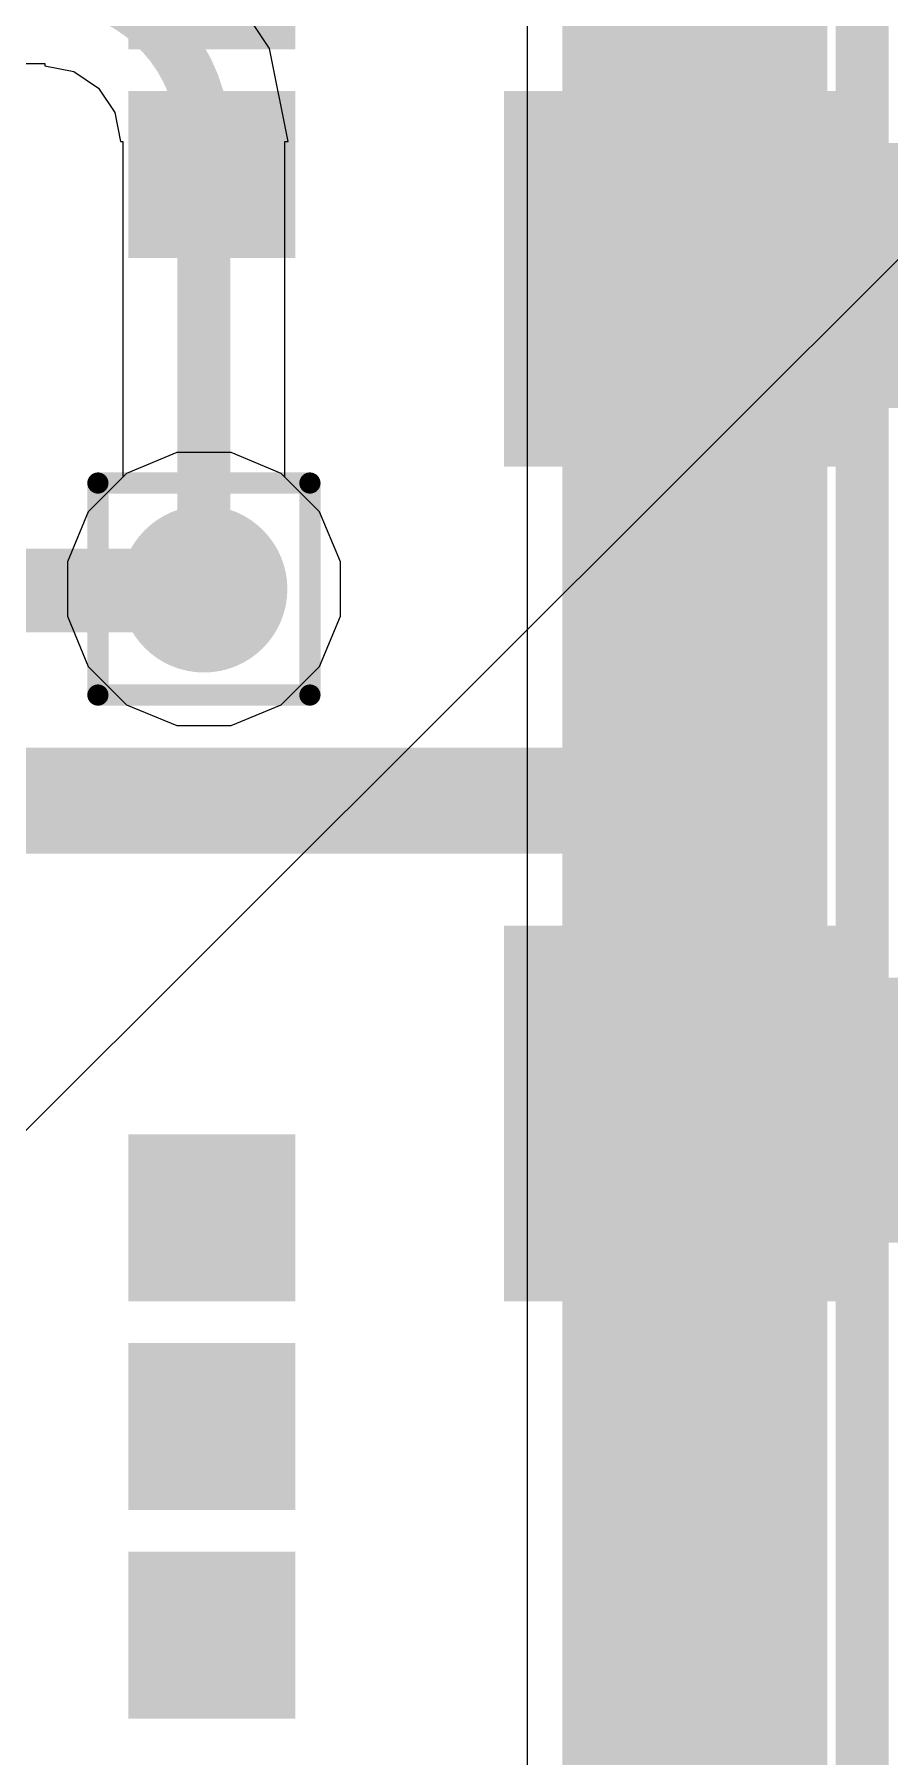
# Model space of a CAD drawing. Header units: inches. Extents: x -12 to 5355, y -7 to 5366.
# Drawn here: x 18.669 to 20.718, y 36.389 to 40.516 of the extents above; entities that cross this region are included whole.
import ezdxf

# ---------------------------------------------------------------- set-up
doc = ezdxf.new("R2010")
doc.units = ezdxf.units.IN
for name, color, linetype in [('BOTTOM LAYER', 5, 'Continuous'), ('Bottom Solder', 6, 'Continuous'), ('Drill Drawing', 1, 'Continuous'), ('GROUND1', 16, 'Continuous'), ('GROUND2', 156, 'Continuous'), ('POWER', 76, 'Continuous'), ('SIGNAL', 90, 'Continuous'), ('TOP LAYER', 1, 'Continuous'), ('Top Paste', 8, 'Continuous'), ('Top Solder', 216, 'Continuous'), ('Via Holes', 16, 'Continuous')]:
    doc.layers.add(name, color=color, linetype=linetype)

# ---------------------------------------------------------------- blocks, each defined once
blk = doc.blocks.new('14_VSON__4_3__B_16')
at = {"layer": 'Bottom Solder'}
blk.add_line((-0.3883, -2.2583), (-5340.3593, -5334.8835), dxfattribs=at)
blk = doc.blocks.new('LGA50P1600X1050X104_161N_85')
at = {"layer": 'TOP LAYER'}
for points in [[(-5.4, 4.2), (-5.4, 4.5), (-5.1, 4.5), (-5.1, 4.2)], [(-4.9, 4.2), (-4.9, 4.5), (-4.6, 4.5), (-4.6, 4.2)], [(-4.4, 4.2), (-4.4, 4.5), (-4.1, 4.5), (-4.1, 4.2)], [(-1.9, 4.2), (-1.9, 4.5), (-1.6, 4.5), (-1.6, 4.2)], [(-4.4, 2.8), (-4.4, 3.6), (-3.6, 3.6), (-3.6, 2.8)], [(-2.4, 2.8), (-2.4, 3.6), (-1.6, 3.6), (-1.6, 2.8)]]:
    blk.add_hatch(color=1, dxfattribs=at).paths.add_polyline_path(points)
at = {"layer": 'Top Paste'}
for points in [[(-5.4, 4.2), (-5.4, 4.5), (-5.1, 4.5), (-5.1, 4.2)], [(-4.9, 4.2), (-4.9, 4.5), (-4.6, 4.5), (-4.6, 4.2)], [(-4.4, 4.2), (-4.4, 4.5), (-4.1, 4.5), (-4.1, 4.2)], [(-1.9, 4.2), (-1.9, 4.5), (-1.6, 4.5), (-1.6, 4.2)], [(-4.4, 2.8), (-4.4, 3.6), (-3.6, 3.6), (-3.6, 2.8)], [(-2.4, 2.8), (-2.4, 3.6), (-1.6, 3.6), (-1.6, 2.8)]]:
    blk.add_hatch(color=8, dxfattribs=at).paths.add_polyline_path(points)
at = {"layer": 'Top Solder'}
for points in [[(-5.45, 4.15), (-5.45, 4.55), (-5.05, 4.55), (-5.05, 4.15)], [(-4.95, 4.15), (-4.95, 4.55), (-4.55, 4.55), (-4.55, 4.15)], [(-4.45, 4.15), (-4.45, 4.55), (-4.05, 4.55), (-4.05, 4.15)], [(-1.95, 4.15), (-1.95, 4.55), (-1.55, 4.55), (-1.55, 4.15)], [(-1.45, 4.15), (-1.45, 4.55), (-1.05, 4.55), (-1.05, 4.15)], [(-4.45, 2.75), (-4.45, 3.65), (-3.55, 3.65), (-3.55, 2.75)], [(-2.45, 2.75), (-2.45, 3.65), (-1.55, 3.65), (-1.55, 2.75)]]:
    blk.add_hatch(color=216, dxfattribs=at).paths.add_polyline_path(points)

msp = doc.modelspace()

# ---------------------------------------------------------------- hatches: boundary and pattern name
at = {"layer": 'BOTTOM LAYER'}
h = msp.add_hatch(color=5, dxfattribs=at)
edge = h.paths.add_edge_path()
edge.add_arc((19.0754, 39.1866), 0.2, 0, 360)
at = {"layer": 'GROUND1'}
h = msp.add_hatch(color=16, dxfattribs=at)
edge = h.paths.add_edge_path()
edge.add_arc((19.0754, 39.1866), 0.2, 0, 360)
at = {"layer": 'GROUND2'}
h = msp.add_hatch(color=156, dxfattribs=at)
edge = h.paths.add_edge_path()
edge.add_arc((19.0754, 39.1866), 0.2, 0, 360)
at = {"layer": 'POWER'}
h = msp.add_hatch(color=76, dxfattribs=at)
edge = h.paths.add_edge_path()
edge.add_arc((19.0754, 39.1866), 0.2, 0, 360)
at = {"layer": 'SIGNAL'}
h = msp.add_hatch(color=90, dxfattribs=at)
edge = h.paths.add_edge_path()
edge.add_arc((19.0754, 39.1866), 0.2, 0, 360)
at = {"layer": 'TOP LAYER'}
h = msp.add_hatch(color=1, dxfattribs=at)
edge = h.paths.add_edge_path()
edge.add_arc((19.0754, 39.1866), 0.2, 0, 360)
at = {"layer": 'Via Holes'}
h = msp.add_hatch(color=7, dxfattribs=at)
edge = h.paths.add_edge_path()
edge.add_arc((19.0754, 39.1866), 0.1, 0, 360)

# ---------------------------------------------------------------- linework, layer by layer
at = {"layer": 'BOTTOM LAYER'}
for p, q in [((19.0104, 39.5136), (18.8902, 39.4638)), ((19.1404, 39.5136), (19.0104, 39.5136)), ((19.2606, 39.4638), (19.1404, 39.5136)), ((18.8902, 39.4638), (18.7982, 39.3719)), ((19.3526, 39.3719), (19.2606, 39.4638)), ((18.7982, 39.3719), (18.7484, 39.2517)), ((19.4024, 39.2517), (19.3526, 39.3719)), ((18.7484, 39.2517), (18.7484, 39.1216)), ((19.4024, 39.1216), (19.4024, 39.2517)), ((18.7484, 39.1216), (18.7982, 39.0014)), ((19.3526, 39.0014), (19.4024, 39.1216)), ((18.7982, 39.0014), (18.8902, 38.9094)), ((19.2606, 38.9094), (19.3526, 39.0014)), ((18.8902, 38.9094), (19.0104, 38.8596)), ((19.1404, 38.8596), (19.2606, 38.9094)), ((19.0104, 38.8596), (19.1404, 38.8596))]:
    msp.add_line(p, q, dxfattribs=at)
at = {"layer": 'Drill Drawing'}
for points in [[(18.8214, 39.4406, 0.0508, 0.0508, 0), (19.3294, 39.4406, 0.0508, 0.0508, 0)], [(18.8214, 38.9326, 0.0508, 0.0508, 0), (18.8214, 39.4406, 0.0508, 0.0508, 0)], [(19.3294, 38.9326, 0.0508, 0.0508, 0), (19.3294, 39.4406, 0.0508, 0.0508, 0)], [(18.8214, 38.9326, 0.0508, 0.0508, 0), (19.3294, 38.9326, 0.0508, 0.0508, 0)]]:
    msp.add_lwpolyline(points, format="xyseb", dxfattribs=at)
for points in [[(18.8087, 39.4406, 0.0254, 0.0254, 1), (18.8341, 39.4406, 0.0254, 0.0254, 1)], [(18.8087, 39.4406, 0.0254, 0.0254, 1), (18.8341, 39.4406, 0.0254, 0.0254, 1)], [(19.3167, 39.4406, 0.0254, 0.0254, 1), (19.3421, 39.4406, 0.0254, 0.0254, 1)], [(19.3167, 39.4406, 0.0254, 0.0254, 1), (19.3421, 39.4406, 0.0254, 0.0254, 1)], [(18.8087, 38.9326, 0.0254, 0.0254, 1), (18.8341, 38.9326, 0.0254, 0.0254, 1)], [(18.8087, 38.9326, 0.0254, 0.0254, 1), (18.8341, 38.9326, 0.0254, 0.0254, 1)], [(19.3167, 38.9326, 0.0254, 0.0254, 1), (19.3421, 38.9326, 0.0254, 0.0254, 1)], [(19.3167, 38.9326, 0.0254, 0.0254, 1), (19.3421, 38.9326, 0.0254, 0.0254, 1)]]:
    msp.add_lwpolyline(points, format="xyseb", close=True, dxfattribs=at)
at = {"layer": 'GROUND1'}
for p, q in [((19.0104, 39.5136), (18.8902, 39.4638)), ((19.1404, 39.5136), (19.0104, 39.5136)), ((19.2606, 39.4638), (19.1404, 39.5136)), ((18.8902, 39.4638), (18.7982, 39.3719)), ((19.3526, 39.3719), (19.2606, 39.4638)), ((18.7982, 39.3719), (18.7484, 39.2517)), ((19.4024, 39.2517), (19.3526, 39.3719)), ((18.7484, 39.2517), (18.7484, 39.1216)), ((19.4024, 39.1216), (19.4024, 39.2517)), ((18.7484, 39.1216), (18.7982, 39.0014)), ((19.3526, 39.0014), (19.4024, 39.1216)), ((18.7982, 39.0014), (18.8902, 38.9094)), ((19.2606, 38.9094), (19.3526, 39.0014)), ((18.8902, 38.9094), (19.0104, 38.8596)), ((19.1404, 38.8596), (19.2606, 38.9094)), ((19.0104, 38.8596), (19.1404, 38.8596))]:
    msp.add_line(p, q, dxfattribs=at)
at = {"layer": 'GROUND2'}
for p, q in [((19.0104, 39.5136), (18.8902, 39.4638)), ((19.1404, 39.5136), (19.0104, 39.5136)), ((19.2606, 39.4638), (19.1404, 39.5136)), ((18.8902, 39.4638), (18.7982, 39.3719)), ((19.3526, 39.3719), (19.2606, 39.4638)), ((18.7982, 39.3719), (18.7484, 39.2517)), ((19.4024, 39.2517), (19.3526, 39.3719)), ((18.7484, 39.2517), (18.7484, 39.1216)), ((19.4024, 39.1216), (19.4024, 39.2517)), ((18.7484, 39.1216), (18.7982, 39.0014)), ((19.3526, 39.0014), (19.4024, 39.1216)), ((18.7982, 39.0014), (18.8902, 38.9094)), ((19.2606, 38.9094), (19.3526, 39.0014)), ((18.8902, 38.9094), (19.0104, 38.8596)), ((19.1404, 38.8596), (19.2606, 38.9094)), ((19.0104, 38.8596), (19.1404, 38.8596))]:
    msp.add_line(p, q, dxfattribs=at)
at = {"layer": 'POWER'}
for p, q in [((19.0104, 39.5136), (18.8902, 39.4638)), ((19.1404, 39.5136), (19.0104, 39.5136)), ((19.2606, 39.4638), (19.1404, 39.5136)), ((18.8902, 39.4638), (18.7982, 39.3719)), ((19.3526, 39.3719), (19.2606, 39.4638)), ((18.7982, 39.3719), (18.7484, 39.2517)), ((19.4024, 39.2517), (19.3526, 39.3719)), ((18.7484, 39.2517), (18.7484, 39.1216)), ((19.4024, 39.1216), (19.4024, 39.2517)), ((18.7484, 39.1216), (18.7982, 39.0014)), ((19.3526, 39.0014), (19.4024, 39.1216)), ((18.7982, 39.0014), (18.8902, 38.9094)), ((19.2606, 38.9094), (19.3526, 39.0014)), ((18.8902, 38.9094), (19.0104, 38.8596)), ((19.1404, 38.8596), (19.2606, 38.9094)), ((19.0104, 38.8596), (19.1404, 38.8596))]:
    msp.add_line(p, q, dxfattribs=at)
at = {"layer": 'SIGNAL'}
for p, q in [((19.8503, 40.9049), (19.8503, 30.9853)), ((19.2327, 40.482), (19.1064, 40.671)), ((19.2771, 40.259), (19.2327, 40.482)), ((18.2703, 40.4458), (18.6944, 40.4458)), ((18.6944, 40.4458), (18.6944, 40.4403)), ((18.6944, 40.4403), (18.7638, 40.4265)), ((18.7638, 40.4265), (18.8226, 40.3872)), ((18.8226, 40.3872), (18.8619, 40.3284)), ((18.8619, 40.3284), (18.8757, 40.259)), ((18.8757, 40.259), (18.8812, 40.259)), ((18.8812, 40.259), (18.8812, 39.4548)), ((19.2696, 39.4548), (19.2696, 40.259)), ((19.2696, 40.259), (19.2771, 40.259)), ((18.8812, 39.4548), (18.7982, 39.3719)), ((19.3526, 39.3719), (19.2696, 39.4548)), ((18.7982, 39.3719), (18.7484, 39.2517)), ((19.4024, 39.2517), (19.3526, 39.3719)), ((18.7484, 39.2517), (18.7484, 39.1216)), ((19.4024, 39.1216), (19.4024, 39.2517)), ((18.7484, 39.1216), (18.7982, 39.0014)), ((19.3526, 39.0014), (19.4024, 39.1216)), ((18.7982, 39.0014), (18.8902, 38.9094)), ((19.2606, 38.9094), (19.3526, 39.0014)), ((18.8902, 38.9094), (19.0104, 38.8596)), ((19.1404, 38.8596), (19.2606, 38.9094)), ((19.0104, 38.8596), (19.1404, 38.8596))]:
    msp.add_line(p, q, dxfattribs=at)
for points in [[(20.6528, 24.9881, 0.127, 0.127, 0), (20.6528, 41.9164, 0.127, 0.127, 0)], [(20.3429, 24.6015, 0.127, 0.127, 0), (20.3429, 41.4393, 0.127, 0.127, 0)], [(20.0445, 24.2455, 0.127, 0.127, 0), (20.0445, 40.9049, 0.127, 0.127, 0)], [(18.6944, 40.64, 0.127, 0.127, -0.414214), (19.0754, 40.259, 0.127, 0.127, 0)], [(19.0754, 39.1922, 0.127, 0.127, 0), (19.0754, 40.259, 0.127, 0.127, 0)]]:
    msp.add_lwpolyline(points, format="xyseb", dxfattribs=at)
for points in [[(19.0436, 40.259, 0.0635, 0.0635, 1), (19.1072, 40.259, 0.0635, 0.0635, 1)], [(19.0436, 40.259, 0.0635, 0.0635, 1), (19.1072, 40.259, 0.0635, 0.0635, 1)], [(19.0436, 39.1922, 0.0635, 0.0635, 1), (19.1072, 39.1922, 0.0635, 0.0635, 1)]]:
    msp.add_lwpolyline(points, format="xyseb", close=True, dxfattribs=at)
at = {"layer": 'TOP LAYER'}
for points in [[(20.2518, 39.9376, 0.635, 0.635, 0), (20.2518, 41.7852, 0.635, 0.635, 0)], [(20.2518, 39.9376, 0.635, 0.635, 0), (21.8518, 39.9376, 0.635, 0.635, 0)], [(20.2518, 39.7852, 0.635, 0.635, 0), (20.2518, 39.9376, 0.635, 0.635, 0)], [(20.2518, 38.6588, 0.635, 0.635, 0), (20.2518, 39.7852, 0.635, 0.635, 0)], [(20.2169, 39.7852, 0.508, 0.508, 0), (20.2518, 39.7852, 0.508, 0.508, 0)], [(17.5294, 39.1832, 0.2, 0.2, 0), (19.0754, 39.1832, 0.2, 0.2, 0)], [(20.2518, 37.9376, 0.635, 0.635, 0), (20.2518, 38.6588, 0.635, 0.635, 0)], [(18.3242, 38.6798, 0.254, 0.254, 0), (20.2308, 38.6798, 0.254, 0.254, 0)], [(20.2308, 38.6798, 0.1524, 0.1524, -0.414214), (20.2518, 38.6588, 0.1524, 0.1524, 0)], [(20.2518, 37.9376, 0.635, 0.635, 0), (21.8518, 37.9376, 0.635, 0.635, 0)], [(20.2518, 37.9029, 0.635, 0.635, 0), (20.2518, 37.9376, 0.635, 0.635, 0)], [(20.2518, 37.7852, 0.508, 0.508, 0), (20.2518, 37.9029, 0.508, 0.508, 0)], [(20.2518, 35.9376, 0.635, 0.635, 0), (20.2518, 37.7852, 0.635, 0.635, 0)]]:
    msp.add_lwpolyline(points, format="xyseb", dxfattribs=at)
for points in [[(20.093, 39.9376, 0.3175, 0.3175, 1), (20.4105, 39.9376, 0.3175, 0.3175, 1)], [(20.093, 39.9376, 0.3175, 0.3175, 1), (20.4105, 39.9376, 0.3175, 0.3175, 1)], [(20.093, 39.9376, 0.3175, 0.3175, 1), (20.4105, 39.9376, 0.3175, 0.3175, 1)], [(20.093, 39.7852, 0.3175, 0.3175, 1), (20.4105, 39.7852, 0.3175, 0.3175, 1)], [(20.093, 39.7852, 0.3175, 0.3175, 1), (20.4105, 39.7852, 0.3175, 0.3175, 1)], [(20.0899, 39.7852, 0.254, 0.254, 1), (20.3439, 39.7852, 0.254, 0.254, 1)], [(20.1248, 39.7852, 0.254, 0.254, 1), (20.3788, 39.7852, 0.254, 0.254, 1)], [(19.0254, 39.1832, 0.1, 0.1, 1), (19.1254, 39.1832, 0.1, 0.1, 1)], [(20.093, 38.6588, 0.3175, 0.3175, 1), (20.4105, 38.6588, 0.3175, 0.3175, 1)], [(20.093, 38.6588, 0.3175, 0.3175, 1), (20.4105, 38.6588, 0.3175, 0.3175, 1)], [(20.1673, 38.6798, 0.127, 0.127, 1), (20.2943, 38.6798, 0.127, 0.127, 1)], [(20.1927, 38.6798, 0.0762, 0.0762, 1), (20.2689, 38.6798, 0.0762, 0.0762, 1)], [(20.2137, 38.6588, 0.0762, 0.0762, 1), (20.2899, 38.6588, 0.0762, 0.0762, 1)], [(20.093, 37.9376, 0.3175, 0.3175, 1), (20.4105, 37.9376, 0.3175, 0.3175, 1)], [(20.093, 37.9376, 0.3175, 0.3175, 1), (20.4105, 37.9376, 0.3175, 0.3175, 1)], [(20.093, 37.9376, 0.3175, 0.3175, 1), (20.4105, 37.9376, 0.3175, 0.3175, 1)], [(20.093, 37.9029, 0.3175, 0.3175, 1), (20.4105, 37.9029, 0.3175, 0.3175, 1)], [(20.1248, 37.9029, 0.254, 0.254, 1), (20.3788, 37.9029, 0.254, 0.254, 1)], [(20.093, 37.7852, 0.3175, 0.3175, 1), (20.4105, 37.7852, 0.3175, 0.3175, 1)], [(20.1248, 37.7852, 0.254, 0.254, 1), (20.3788, 37.7852, 0.254, 0.254, 1)]]:
    msp.add_lwpolyline(points, format="xyseb", close=True, dxfattribs=at)

# ---------------------------------------------------------------- block references
for name, p, rotation in [('14_VSON__4_3__B_16', (14.224, 31.6), 180), ('LGA50P1600X1050X104_161N_85', (23.4442, 41.9298), 90)]:
    msp.add_blockref(name, p, dxfattribs=dict(rotation=rotation))

doc.saveas('drawing.dxf')
